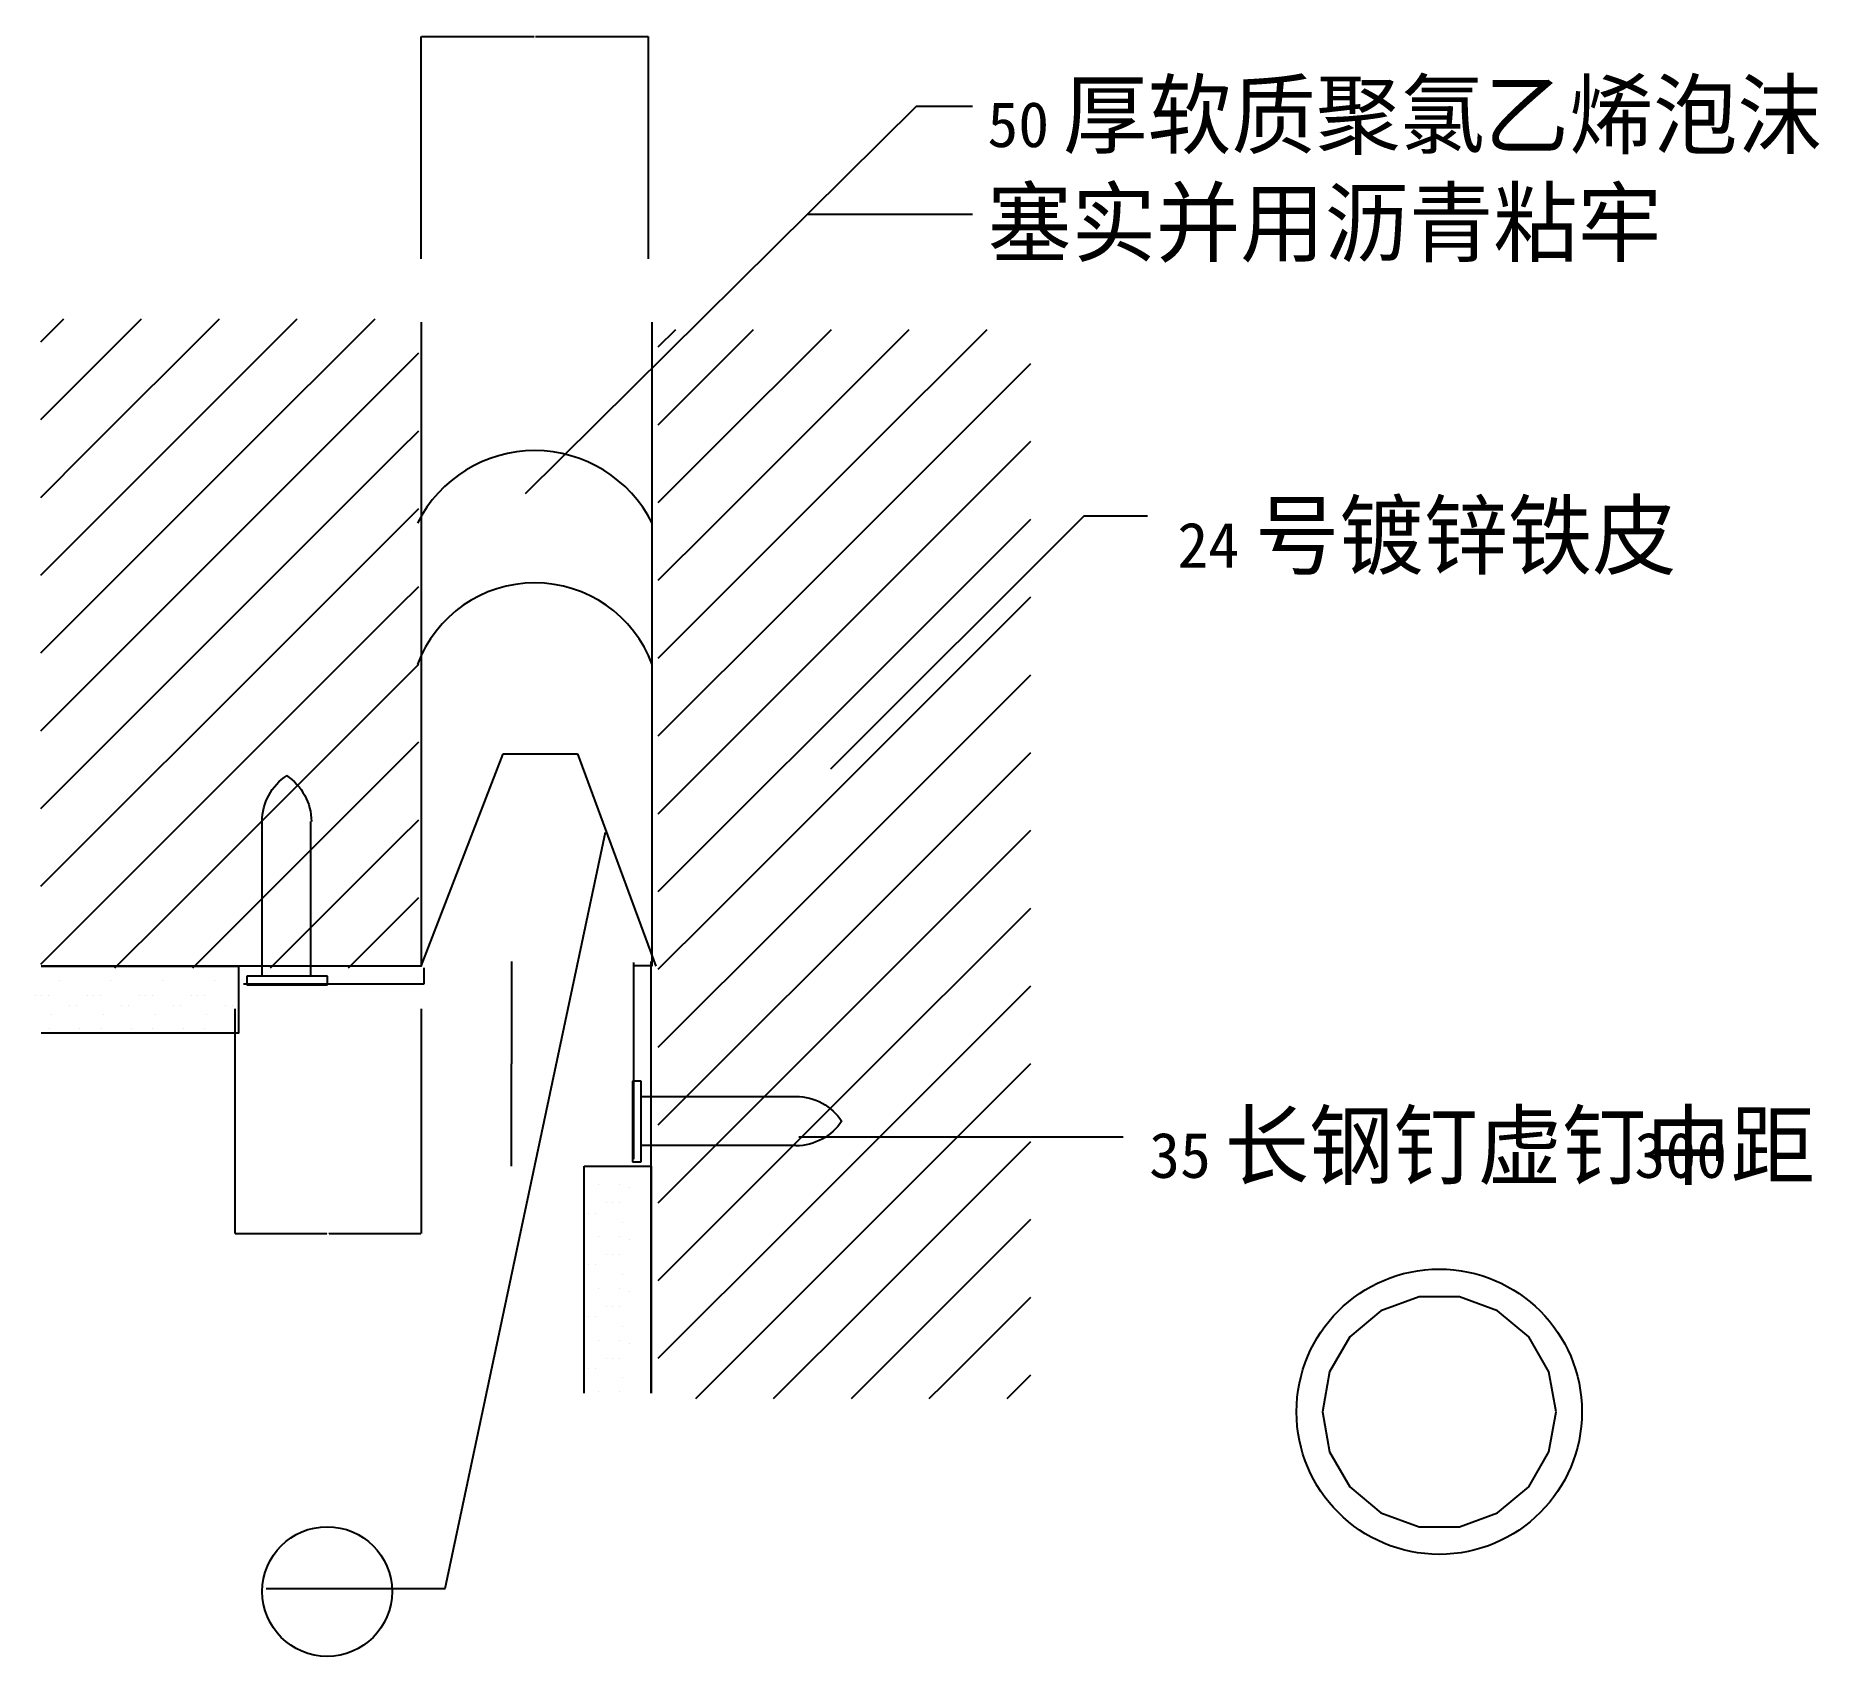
# Model space of a CAD drawing. Header units: metres. Extents: x 19166 to 20541, y 9056 to 10306.
import ezdxf

# ---------------------------------------------------------------- set-up
doc = ezdxf.new("R2010")
doc.units = ezdxf.units.M
doc.layers.add('PUB_DIM', color=3, linetype='Continuous')
doc.layers.add('PUB_TEXT', color=7, linetype='Continuous')
doc.dimstyles.get("Standard").update_dxf_attribs({"dimtxt": 2.5, "dimasz": 2.5, "dimexe": 1.25, "dimexo": 0.625, "dimtad": 1, "dimcen": 2.5, "dimazin": 3, "dimtfac": 1, "dimtmove": 0, "dimatfit": 3})

# ---------------------------------------------------------------- blocks, each defined once
blk = doc.blocks.new('BL_6226')
for p, q in [((-10, -2.15), (-10, 0)), ((-10, 0), (10, 0)), ((10, 0), (10, -2.15)), ((10, -2.15), (-10, -2.15)), ((-6.2, -2.15), (-6.2, -40.5)), ((5.87, -2.31), (5.87, -40.5))]:
    blk.add_line(p, q)
for centre, start, end in [((7.44, -40.47), 180.12, 236.94), ((-7.61, -40.47), 303.06, 359.88)]:
    blk.add_arc(centre, 13.64, start, end)
blk = doc.blocks.new('*D1')
for p, q in [((19463.55, 10134.3), (19463.55, 10305.74)), ((19463.8, 10305.74), (19550.64, 10305.74)), ((19551.64, 10305.74), (19638.48, 10305.74)), ((19638.73, 10134.3), (19638.73, 10305.74))]:
    blk.add_line(p, q)
at = {"layer": 'Defpoints'}
for p in [(19463.55, 10305.74), (19463.55, 10134.3), (19638.73, 10134.3)]:
    blk.add_point(p, dxfattribs=at)
at = {"layer": 'PUB_DIM', "insert": (19551.14, 10305.74), "char_height": 1, "attachment_point": 5}
blk.add_mtext('a', dxfattribs=at)
blk = doc.blocks.new('*D2')
for p, q in [((19319.97, 9555.76), (19319.97, 9382.59)), ((19463.55, 9555.76), (19463.55, 9382.59)), ((19320.22, 9382.59), (19390.76, 9382.59)), ((19392.76, 9382.59), (19463.3, 9382.59))]:
    blk.add_line(p, q)
at = {"layer": 'Defpoints'}
for p in [(19319.97, 9555.76), (19463.55, 9555.76), (19319.97, 9382.59)]:
    blk.add_point(p, dxfattribs=at)
at = {"layer": 'PUB_DIM', "insert": (19391.76, 9382.59), "char_height": 1, "attachment_point": 5}
blk.add_mtext('40', dxfattribs=at)
blk = doc.blocks.new('*D3')
for p, q in [((19533.26, 9592.41), (19533.26, 9513.43)), ((19533.01, 9513.43), (19532.76, 9513.43)), ((19533.26, 9434.46), (19533.26, 9513.43)), ((19533.26, 9513.43), (19533.26, 9513.43)), ((19533.51, 9513.43), (19533.76, 9513.43))]:
    blk.add_line(p, q)
at = {"layer": 'Defpoints'}
for p in [(19533.26, 9592.41), (19533.26, 9513.43), (19533.26, 9434.46)]:
    blk.add_point(p, dxfattribs=at)
at = {"layer": 'PUB_DIM', "insert": (19533.26, 9514.555), "char_height": 1, "attachment_point": 5}
blk.add_mtext('40', dxfattribs=at)

msp = doc.modelspace()

# ---------------------------------------------------------------- linework, layer by layer
for p, q in [((19170.36, 10010.31), (19247.99, 10087.94)), ((19170.36, 10070.31), (19187.99, 10087.94)), ((19206.39, 9986.34), (19307.99, 10087.94)), ((19326.39, 9986.34), (19427.99, 10087.94)), ((19326.39, 10046.34), (19367.99, 10087.94)), ((19646.36, 10006.31), (19719.79, 10079.74)), ((19646.36, 10066.31), (19659.79, 10079.74)), ((19686.39, 9986.34), (19779.79, 10079.74)), ((19806.39, 9986.34), (19899.79, 10079.74)), ((19806.39, 10046.34), (19839.79, 10079.74)), ((19386.39, 9986.34), (19461.7, 10061.65)), ((19866.39, 9986.34), (19933.6, 10053.55)), ((19206.39, 9926.34), (19326.39, 10046.34)), ((19326.39, 10046.34), (19326.39, 10046.34)), ((19686.39, 9926.34), (19806.39, 10046.34)), ((19806.39, 10046.34), (19806.39, 10046.34)), ((19446.39, 9986.34), (19461.7, 10001.65)), ((19170.36, 9950.31), (19206.39, 9986.34)), ((19206.39, 9866.34), (19326.39, 9986.34)), ((19206.39, 9986.34), (19206.39, 9986.34)), ((19266.39, 9866.34), (19386.39, 9986.34)), ((19326.39, 9866.34), (19446.39, 9986.34)), ((19326.39, 9986.34), (19326.39, 9986.34)), ((19386.39, 9986.34), (19386.39, 9986.34)), ((19446.39, 9986.34), (19446.39, 9986.34)), ((19646.36, 9946.31), (19686.39, 9986.34)), ((19686.39, 9986.34), (19686.39, 9986.34)), ((19686.39, 9866.34), (19806.39, 9986.34)), ((19746.39, 9866.34), (19866.39, 9986.34)), ((19806.39, 9866.34), (19926.39, 9986.34)), ((19806.39, 9986.34), (19806.39, 9986.34)), ((19866.39, 9986.34), (19866.39, 9986.34)), ((19926.39, 9986.34), (19933.6, 9993.55)), ((19926.39, 9986.34), (19926.39, 9986.34)), ((19446.39, 9926.34), (19461.7, 9941.65)), ((19926.39, 9926.34), (19933.6, 9933.55)), ((19170.36, 9890.31), (19206.39, 9926.34)), ((19206.39, 9926.34), (19206.39, 9926.34)), ((19326.39, 9806.34), (19446.39, 9926.34)), ((19446.39, 9926.34), (19446.39, 9926.34)), ((19646.36, 9886.31), (19686.39, 9926.34)), ((19686.39, 9926.34), (19686.39, 9926.34)), ((19806.39, 9806.34), (19926.39, 9926.34)), ((19926.39, 9926.34), (19926.39, 9926.34)), ((19446.39, 9866.34), (19461.7, 9881.65)), ((19926.39, 9866.34), (19933.6, 9873.55)), ((19170.36, 9770.31), (19266.39, 9866.34)), ((19170.36, 9830.31), (19206.39, 9866.34)), ((19206.39, 9746.34), (19326.39, 9866.34)), ((19206.39, 9866.34), (19206.39, 9866.34)), ((19266.39, 9866.34), (19266.39, 9866.34)), ((19326.39, 9746.34), (19446.39, 9866.34)), ((19326.39, 9866.34), (19326.39, 9866.34)), ((19446.39, 9866.34), (19446.39, 9866.34)), ((19646.36, 9766.31), (19746.39, 9866.34)), ((19646.36, 9826.31), (19686.39, 9866.34)), ((19686.39, 9746.34), (19806.39, 9866.34)), ((19686.39, 9866.34), (19686.39, 9866.34)), ((19746.39, 9866.34), (19746.39, 9866.34)), ((19806.39, 9746.34), (19926.39, 9866.34)), ((19806.39, 9866.34), (19806.39, 9866.34)), ((19926.39, 9866.34), (19926.39, 9866.34)), ((19386.39, 9746.34), (19461.7, 9821.65)), ((19206.39, 9686.34), (19326.39, 9806.34)), ((19326.39, 9806.34), (19326.39, 9806.34)), ((19686.39, 9686.34), (19806.39, 9806.34)), ((19806.39, 9806.34), (19806.39, 9806.34)), ((19866.39, 9746.34), (19933.6, 9813.55)), ((19446.39, 9746.34), (19461.7, 9761.65)), ((19463.55, 9588.7), (19526.73, 9752.38)), ((19526.73, 9752.38), (19584.17, 9752.38)), ((19584.17, 9752.38), (19644.47, 9588.7)), ((19926.39, 9746.34), (19933.6, 9753.55)), ((19170.36, 9710.31), (19206.39, 9746.34)), ((19206.39, 9626.34), (19326.39, 9746.34)), ((19206.39, 9746.34), (19206.39, 9746.34)), ((19266.39, 9626.34), (19386.39, 9746.34)), ((19326.39, 9626.34), (19446.39, 9746.34)), ((19326.39, 9746.34), (19326.39, 9746.34)), ((19386.39, 9746.34), (19386.39, 9746.34)), ((19446.39, 9746.34), (19446.39, 9746.34)), ((19646.36, 9706.31), (19686.39, 9746.34)), ((19686.39, 9746.34), (19686.39, 9746.34)), ((19686.39, 9626.34), (19806.39, 9746.34)), ((19746.39, 9626.34), (19866.39, 9746.34)), ((19806.39, 9626.34), (19926.39, 9746.34)), ((19806.39, 9746.34), (19806.39, 9746.34)), ((19866.39, 9746.34), (19866.39, 9746.34)), ((19926.39, 9746.34), (19926.39, 9746.34)), ((19446.39, 9686.34), (19461.7, 9701.65)), ((19170.36, 9650.31), (19206.39, 9686.34)), ((19206.39, 9686.34), (19206.39, 9686.34)), ((19347.52, 9587.47), (19446.39, 9686.34)), ((19446.39, 9686.34), (19446.39, 9686.34)), ((19646.36, 9646.31), (19686.39, 9686.34)), ((19686.39, 9686.34), (19686.39, 9686.34)), ((19806.39, 9566.34), (19926.39, 9686.34)), ((19926.39, 9686.34), (19933.6, 9693.55)), ((19926.39, 9686.34), (19926.39, 9686.34)), ((19446.39, 9626.34), (19461.7, 9641.65)), ((19170.36, 9590.31), (19206.39, 9626.34)), ((19206.39, 9626.34), (19206.39, 9626.34)), ((19227.52, 9587.47), (19266.39, 9626.34)), ((19266.39, 9626.34), (19266.39, 9626.34)), ((19287.52, 9587.47), (19326.39, 9626.34)), ((19326.39, 9626.34), (19326.39, 9626.34)), ((19407.52, 9587.47), (19446.39, 9626.34)), ((19446.39, 9626.34), (19446.39, 9626.34)), ((19646.36, 9526.31), (19746.39, 9626.34)), ((19646.36, 9586.31), (19686.39, 9626.34)), ((19686.39, 9506.34), (19806.39, 9626.34)), ((19686.39, 9626.34), (19686.39, 9626.34)), ((19746.39, 9626.34), (19746.39, 9626.34)), ((19806.39, 9506.34), (19926.39, 9626.34)), ((19806.39, 9626.34), (19806.39, 9626.34)), ((19926.39, 9626.34), (19933.6, 9633.55)), ((19926.39, 9626.34), (19926.39, 9626.34)), ((19466, 9575.2), (19466, 9587.5)), ((19627.35, 9591.6), (19627.35, 9439.81)), ((19627.42, 9589.34), (19640.96, 9589.34)), ((19184.39, 9577.94), (19184.39, 9577.94)), ((19224.39, 9577.94), (19224.39, 9577.94)), ((19264.39, 9577.94), (19264.39, 9577.94)), ((19304.39, 9577.94), (19304.39, 9577.94)), ((19326.52, 9575.2), (19466, 9575.2)), ((19342.94, 9574.35), (19371.66, 9574.35)), ((19866.39, 9506.34), (19933.6, 9573.55)), ((19166.39, 9566.34), (19166.39, 9566.34)), ((19171.19, 9566.34), (19171.19, 9566.34)), ((19176.39, 9566.34), (19176.39, 9566.34)), ((19192.39, 9558.34), (19192.39, 9558.34)), ((19197.99, 9558.34), (19197.99, 9558.34)), ((19206.39, 9566.34), (19206.39, 9566.34)), ((19211.19, 9566.34), (19211.19, 9566.34)), ((19216.39, 9566.34), (19216.39, 9566.34)), ((19232.39, 9558.34), (19232.39, 9558.34)), ((19237.99, 9558.34), (19237.99, 9558.34)), ((19246.39, 9566.34), (19246.39, 9566.34)), ((19251.19, 9566.34), (19251.19, 9566.34)), ((19256.39, 9566.34), (19256.39, 9566.34)), ((19272.39, 9558.34), (19272.39, 9558.34)), ((19277.99, 9558.34), (19277.99, 9558.34)), ((19286.39, 9566.34), (19286.39, 9566.34)), ((19291.19, 9566.34), (19291.19, 9566.34)), ((19296.39, 9566.34), (19296.39, 9566.34)), ((19312.39, 9558.34), (19312.39, 9558.34)), ((19317.99, 9558.34), (19317.99, 9558.34)), ((19686.39, 9446.34), (19806.39, 9566.34)), ((19806.39, 9566.34), (19806.39, 9566.34)), ((19178.39, 9551.14), (19178.39, 9551.14)), ((19218.39, 9551.14), (19218.39, 9551.14)), ((19258.39, 9551.14), (19258.39, 9551.14)), ((19298.39, 9551.14), (19298.39, 9551.14)), ((19176.79, 9540.34), (19176.79, 9540.34)), ((19184.39, 9537.94), (19184.39, 9537.94)), ((19200.39, 9540.34), (19200.39, 9540.34)), ((19216.79, 9540.34), (19216.79, 9540.34)), ((19224.39, 9537.94), (19224.39, 9537.94)), ((19240.39, 9540.34), (19240.39, 9540.34)), ((19256.79, 9540.34), (19256.79, 9540.34)), ((19264.39, 9537.94), (19264.39, 9537.94)), ((19280.39, 9540.34), (19280.39, 9540.34)), ((19296.79, 9540.34), (19296.79, 9540.34)), ((19304.39, 9537.94), (19304.39, 9537.94)), ((19646.36, 9466.31), (19686.39, 9506.34)), ((19686.39, 9506.34), (19686.39, 9506.34)), ((19686.39, 9386.34), (19806.39, 9506.34)), ((19746.39, 9386.34), (19866.39, 9506.34)), ((19806.39, 9386.34), (19926.39, 9506.34)), ((19806.39, 9506.34), (19806.39, 9506.34)), ((19866.39, 9506.34), (19866.39, 9506.34)), ((19926.39, 9506.34), (19933.6, 9513.55)), ((19926.39, 9506.34), (19926.39, 9506.34)), ((19626.51, 9480.41), (19626.51, 9454.56)), ((19646.36, 9406.31), (19686.39, 9446.34)), ((19686.39, 9446.34), (19686.39, 9446.34)), ((19806.39, 9326.34), (19926.39, 9446.34)), ((19926.39, 9446.34), (19933.6, 9453.55)), ((19926.39, 9446.34), (19926.39, 9446.34)), ((19600.39, 9420.34), (19600.39, 9420.34)), ((19616.79, 9420.34), (19616.79, 9420.34)), ((19606.39, 9406.34), (19606.39, 9406.34)), ((19611.19, 9406.34), (19611.19, 9406.34)), ((19616.39, 9406.34), (19616.39, 9406.34)), ((19624.39, 9417.94), (19624.39, 9417.94)), ((19592.39, 9398.34), (19592.39, 9398.34)), ((19597.99, 9398.34), (19597.99, 9398.34)), ((19926.39, 9386.34), (19933.6, 9393.55)), ((19600.39, 9380.34), (19600.39, 9380.34)), ((19616.79, 9380.34), (19616.79, 9380.34)), ((19618.39, 9391.14), (19618.39, 9391.14)), ((19624.39, 9377.94), (19624.39, 9377.94)), ((19646.36, 9286.31), (19746.39, 9386.34)), ((19646.36, 9346.31), (19686.39, 9386.34)), ((19686.39, 9266.34), (19806.39, 9386.34)), ((19686.39, 9386.34), (19686.39, 9386.34)), ((19746.39, 9386.34), (19746.39, 9386.34)), ((19806.39, 9266.34), (19926.39, 9386.34)), ((19806.39, 9386.34), (19806.39, 9386.34)), ((19926.39, 9386.34), (19926.39, 9386.34)), ((19606.39, 9366.34), (19606.39, 9366.34)), ((19611.19, 9366.34), (19611.19, 9366.34)), ((19616.39, 9366.34), (19616.39, 9366.34)), ((19592.39, 9358.34), (19592.39, 9358.34)), ((19597.99, 9358.34), (19597.99, 9358.34)), ((19618.39, 9351.14), (19618.39, 9351.14)), ((19600.39, 9340.34), (19600.39, 9340.34)), ((19616.79, 9340.34), (19616.79, 9340.34)), ((19624.39, 9337.94), (19624.39, 9337.94)), ((19606.39, 9326.34), (19606.39, 9326.34)), ((19611.19, 9326.34), (19611.19, 9326.34)), ((19616.39, 9326.34), (19616.39, 9326.34)), ((19735.25, 9255.2), (19806.39, 9326.34)), ((19806.39, 9326.34), (19806.39, 9326.34)), ((19866.39, 9266.34), (19933.6, 9333.55)), ((19592.39, 9318.34), (19592.39, 9318.34)), ((19597.99, 9318.34), (19597.99, 9318.34)), ((19618.39, 9311.14), (19618.39, 9311.14)), ((19600.39, 9300.34), (19600.39, 9300.34)), ((19616.79, 9300.34), (19616.79, 9300.34)), ((19624.39, 9297.94), (19624.39, 9297.94)), ((19606.39, 9286.34), (19606.39, 9286.34)), ((19611.19, 9286.34), (19611.19, 9286.34)), ((19616.39, 9286.34), (19616.39, 9286.34)), ((19592.39, 9278.34), (19592.39, 9278.34)), ((19597.99, 9278.34), (19597.99, 9278.34)), ((19618.39, 9271.14), (19618.39, 9271.14)), ((19926.39, 9266.34), (19933.6, 9273.55)), ((19600.39, 9260.34), (19600.39, 9260.34)), ((19616.79, 9260.34), (19616.79, 9260.34)), ((19675.25, 9255.2), (19686.39, 9266.34)), ((19686.39, 9266.34), (19686.39, 9266.34)), ((19795.25, 9255.2), (19806.39, 9266.34)), ((19806.39, 9266.34), (19806.39, 9266.34)), ((19855.25, 9255.2), (19866.39, 9266.34)), ((19866.39, 9266.34), (19866.39, 9266.34)), ((19915.25, 9255.2), (19926.39, 9266.34)), ((19926.39, 9266.34), (19926.39, 9266.34))]:
    msp.add_line(p, q)
for points in [[(19463.55, 10085.48), (19463.55, 9588.7), (19170.64, 9588.7)], [(19641.6, 9588.7), (19641.6, 10085.48)], [(19170.64, 9588.7), (19322.84, 9588.7), (19322.84, 9537.02), (19170.64, 9537.02)], [(19640.86, 9259.29), (19640.86, 9592.41)], [(19589.18, 9434.46), (19640.86, 9434.46), (19640.86, 9259.29)], [(19589.18, 9259.29), (19589.18, 9434.46)]]:
    msp.add_lwpolyline(points)
for centre, radius, start, end in [((19551.14, 9885.18), 101.14, 26.57, 153.43), ((19551.14, 9787.97), 96.4, 20.23, 159.77)]:
    msp.add_arc(centre, radius, start, end)
at = {"layer": 'PUB_DIM'}
msp.add_line((19761.41, 10168.75), (19888.57, 10168.75), dxfattribs=at)
for points in [[(19543.96, 9953.39), (19845.5, 10252.03), (19888.57, 10252.03)], [(19779.45, 9740.9), (19974.72, 9936.16), (20023.54, 9936.16)], [(19605.41, 9691.85), (19481.87, 9108.41), (19344.02, 9108.41)], [(19754.83, 9457.02), (20004.67, 9457.02)], [(20338.42, 9245.06), (20332.99, 9275.84), (20317.37, 9302.91), (20293.42, 9323), (20264.05, 9333.69), (20232.79, 9333.69), (20203.42, 9323), (20179.48, 9302.91), (20163.85, 9275.84), (20158.42, 9245.06), (20163.85, 9214.27), (20179.48, 9187.21), (20203.42, 9167.11), (20232.79, 9156.42), (20264.05, 9156.42), (20293.42, 9167.11), (20317.37, 9187.21), (20332.99, 9214.27), (20338.42, 9245.06)]]:
    msp.add_lwpolyline(points, dxfattribs=at)
for centre, radius in [((20248.42, 9245.06), 110), ((19391.09, 9106.42), 50)]:
    msp.add_circle(centre, radius, dxfattribs=at)

# ---------------------------------------------------------------- block references
at = {"xscale": -3.11, "yscale": 3.11, "zscale": 3.11}
for p, rotation in [((19360.17, 9574.35), 180), ((19626.51, 9468.92), 90)]:
    msp.add_blockref('BL_6226', p, dxfattribs=dict(at, rotation=rotation))

# ---------------------------------------------------------------- texts
at = {"layer": 'PUB_TEXT'}
for s, height, p in [('厚软质聚氯乙烯泡沫', 50, (19958.35, 10220.44)), ('50', 35, (19900.06, 10220.44)), ('塞实并用沥青粘牢', 50, (19900.06, 10137.17)), ('号镀锌铁皮', 50, (20106.33, 9895.96)), ('24', 35, (20046.52, 9895.96)), ('长钢钉虚钉中距', 50, (20083.06, 9425.44)), ('35', 35, (20024.77, 9425.44)), ('300', 35, (20398.87, 9425.44))]:
    msp.add_text(s, height=height, dxfattribs=at).set_placement(p)

# ---------------------------------------------------------------- dimensions: what is measured, and where the dimension line sits
at = {"layer": 'PUB_DIM'}
for base, p1, p2, text, picture, middle in [((19463.55, 10305.74), (19463.55, 10134.3), (19638.73, 10134.3), 'a', '*D1', (19551.14, 10305.74)), ((19533.26, 9513.43), (19533.26, 9592.41), (19533.26, 9434.46), '40', '*D3', (19533.26, 9514.555)), ((19319.97, 9382.59), (19319.97, 9555.76), (19463.55, 9555.76), '40', '*D2', (19391.76, 9382.59))]:
    dim = msp.add_linear_dim(base=base, p1=p1, p2=p2, text=text, dimstyle='Standard', dxfattribs=at)
    dim.commit()
    dim.dimension.update_dxf_attribs({"geometry": picture, "text_midpoint": middle})

doc.saveas('drawing.dxf')
